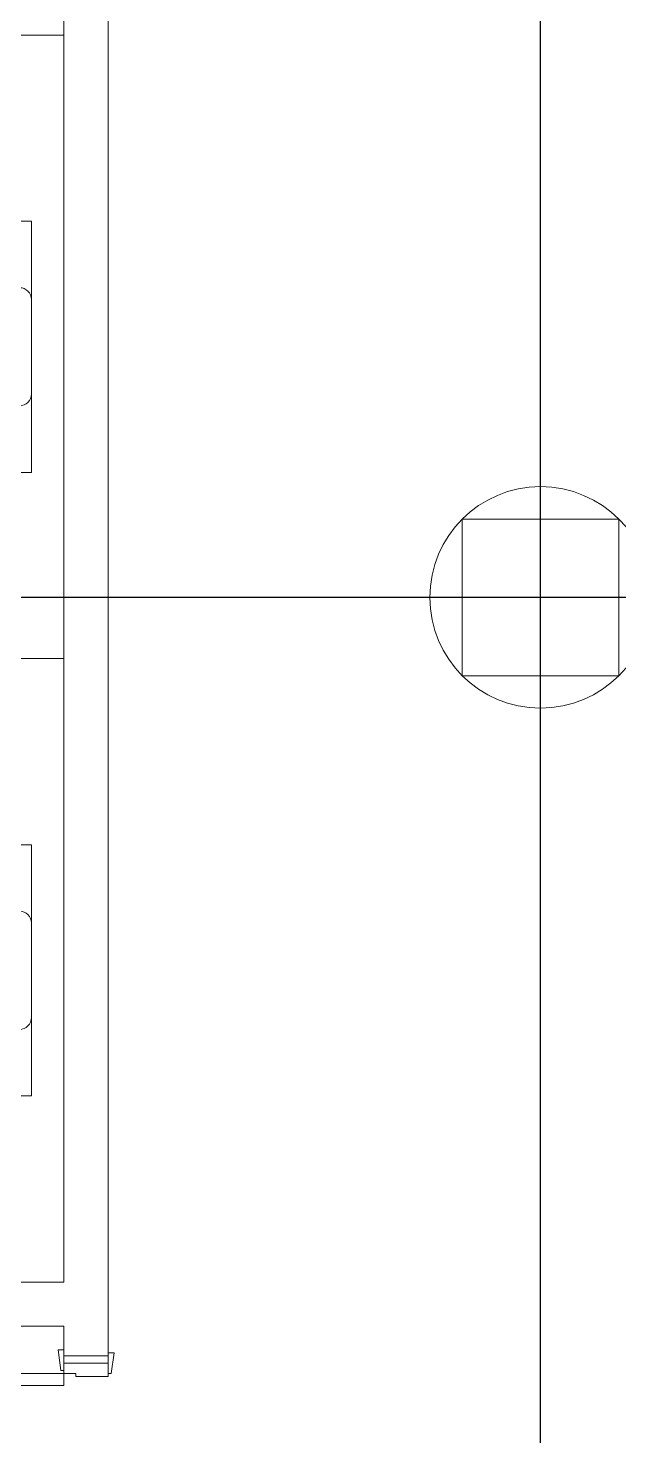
# Model space of a CAD drawing. Header units: metres. Extents: x -18745 to 220762, y -1579758 to -1356048.
# Drawn here: x 106079 to 108078, y -1465275 to -1460511 of the extents above; entities that cross this region are included whole.
import ezdxf

# ---------------------------------------------------------------- set-up
doc = ezdxf.new("R2010")
doc.units = ezdxf.units.M
doc.layers.get('0').update_dxf_attribs({"lineweight": 0})
doc.layers.add('A-100 - Copy$0$axes', color=8, linetype='Continuous')
for name, color, linetype, lineweight in [('A-100 - Copy$0$Medical Equipment and Furniture', 8, 'Continuous', 0), ('A-100 - Copy$0$Medical Equipment and Furniture1', 8, 'Continuous', 5), ('A-100 - Copy$0$Structure', 8, 'Continuous', 9), ('A-100 - Copy$0$Walls', 8, 'Continuous', 0), ('A-100 - Copy$0$Wooden Joinery', 8, 'Continuous', 0)]:
    doc.layers.add(name, color=color, linetype=linetype, lineweight=lineweight)

# ---------------------------------------------------------------- blocks, each defined once
blk = doc.blocks.new('*X134')
for p, q in [((5, 3), (5, 3)), ((5, 3), (5, 3)), ((5, 3), (5, 3)), ((5, 3), (5, 3)), ((5, 3), (5, 3)), ((5, 3), (5, 3)), ((5, 3), (5, 3)), ((5, 3), (5, 3)), ((5, 3), (5, 3)), ((5, 3), (5, 3)), ((5, 3), (5, 3)), ((5, 3), (5, 3)), ((5, 3), (5, 3)), ((5, 3), (5, 3)), ((5, 3), (5, 3)), ((5, 3), (5, 3)), ((5, 3), (5, 3)), ((5, 3), (5, 3)), ((5, 3), (5, 3)), ((5, 3), (5, 3)), ((5, 3), (5, 3)), ((5, 3), (5, 3)), ((5, 3), (5, 3)), ((5, 3), (5, 3)), ((5, 3), (5, 3)), ((5, 3), (5, 3)), ((5, 3), (5, 3)), ((5, 3), (5, 3)), ((5, 3), (5, 3)), ((5, 3), (5, 3)), ((5, 3), (5, 3)), ((5, 3), (5, 3)), ((5, 3), (5, 3)), ((5, 3), (5, 3)), ((5, 3), (5, 3)), ((5, 3), (5, 3)), ((5, 3), (5, 3)), ((5, 3), (5, 3)), ((5, 3), (5, 3)), ((5, 3), (5, 3)), ((5, 3), (5, 3)), ((5, 3), (5, 3)), ((5, 3), (5, 3)), ((5, 3), (5, 3)), ((5, 3), (5, 3)), ((5, 3), (5, 3)), ((5, 3), (5, 3)), ((5, 3), (5, 3)), ((5, 3), (5, 3)), ((5, 3), (5, 3)), ((5, 3), (5, 3)), ((5, 3), (5, 3)), ((5, 3), (5, 3)), ((5, 3), (5, 3)), ((5, 3), (5, 3)), ((5, 3), (5, 3)), ((5, 3), (5, 3)), ((5, 3), (5, 3)), ((5, 3), (5, 3)), ((5, 3), (5, 3)), ((5, 3), (5, 3)), ((5, 3), (5, 3)), ((5, 3), (5, 3)), ((5, 3), (5, 3)), ((5, 3), (5, 3)), ((5, 3), (5, 3)), ((6, 3), (5, 3)), ((5, 3), (5, 3)), ((6, 3), (5, 3)), ((5, 3), (5, 3)), ((6, 3), (5, 3)), ((5, 3), (5, 3)), ((6, 3), (5, 3)), ((5, 3), (5, 3)), ((5, 3), (5, 3)), ((5, 3), (5, 3)), ((5, 3), (5, 3)), ((5, 3), (5, 3)), ((5, 3), (5, 3)), ((5, 3), (5, 3)), ((5, 3), (5, 3)), ((5, 3), (5, 3)), ((5, 3), (5, 3)), ((5, 3), (5, 3)), ((5, 3), (5, 3)), ((5, 3), (5, 3)), ((5, 3), (5, 3)), ((5, 3), (5, 3)), ((5, 3), (5, 3)), ((5, 3), (5, 3)), ((5, 3), (5, 3)), ((5, 3), (5, 3)), ((5, 3), (5, 3)), ((5, 3), (5, 3)), ((5, 3), (5, 3)), ((5, 3), (5, 3)), ((6, 3), (6, 3)), ((6, 3), (6, 3)), ((6, 3), (6, 3)), ((6, 3), (6, 3)), ((6, 3), (6, 3)), ((6, 3), (6, 3)), ((6, 3), (6, 3)), ((6, 3), (6, 3)), ((6, 3), (6, 3)), ((6, 3), (6, 3)), ((6, 3), (6, 3)), ((6, 3), (6, 3)), ((6, 3), (6, 3)), ((6, 3), (6, 3)), ((6, 3), (6, 3)), ((6, 3), (6, 3)), ((6, 3), (6, 3)), ((6, 3), (6, 3)), ((6, 3), (6, 3)), ((6, 3), (6, 3)), ((6, 3), (6, 3)), ((6, 3), (6, 3)), ((6, 3), (6, 3)), ((6, 3), (6, 3)), ((6, 3), (6, 3)), ((6, 3), (6, 3)), ((6, 3), (6, 3)), ((6, 3), (6, 3)), ((6, 3), (6, 3)), ((6, 3), (6, 3)), ((6, 3), (6, 3)), ((6, 3), (6, 3)), ((6, 3), (6, 3)), ((6, 3), (6, 3)), ((6, 3), (6, 3)), ((6, 3), (6, 3)), ((6, 3), (6, 3)), ((6, 3), (6, 3)), ((6, 3), (6, 3)), ((6, 3), (6, 3)), ((6, 3), (6, 3)), ((6, 3), (6, 3)), ((6, 3), (6, 3)), ((6, 3), (6, 3)), ((6, 3), (6, 3)), ((6, 3), (6, 3)), ((6, 3), (6, 3)), ((6, 3), (6, 3)), ((6, 3), (6, 3)), ((6, 3), (6, 3)), ((6, 3), (6, 3)), ((6, 3), (6, 3)), ((6, 3), (6, 3)), ((6, 3), (6, 3)), ((6, 3), (6, 3)), ((6, 3), (6, 3)), ((6, 3), (6, 3)), ((6, 3), (6, 3)), ((6, 3), (6, 3)), ((6, 3), (6, 3)), ((6, 3), (6, 3)), ((6, 3), (6, 3)), ((6, 3), (6, 3)), ((6, 3), (6, 3)), ((6, 3), (6, 3)), ((6, 3), (6, 3)), ((6, 3), (6, 3)), ((6, 3), (6, 3)), ((6, 3), (6, 3)), ((6, 3), (6, 3)), ((6, 3), (6, 3)), ((6, 3), (6, 3)), ((6, 3), (6, 3)), ((6, 3), (6, 3)), ((6, 3), (6, 3)), ((6, 3), (6, 3)), ((6, 3), (6, 3)), ((6, 3), (6, 3)), ((6, 3), (6, 3)), ((6, 3), (6, 3)), ((6, 3), (6, 3)), ((6, 3), (6, 3)), ((6, 3), (6, 3)), ((6, 3), (6, 3)), ((6, 3), (6, 3)), ((6, 3), (6, 3)), ((6, 3), (6, 3)), ((6, 3), (6, 3)), ((6, 3), (6, 3)), ((6, 3), (6, 3)), ((6, 3), (6, 3)), ((6, 3), (6, 3)), ((6, 3), (6, 3)), ((6, 3), (6, 3)), ((6, 3), (6, 3)), ((6, 3), (6, 3)), ((6, 3), (6, 3)), ((6, 3), (6, 3)), ((6, 3), (6, 3)), ((6, 3), (6, 3)), ((6, 3), (6, 3)), ((6, 3), (6, 3)), ((6, 3), (6, 3)), ((6, 3), (6, 3)), ((6, 3), (6, 3)), ((6, 3), (6, 3)), ((6, 3), (6, 3)), ((6, 3), (6, 3)), ((6, 3), (6, 3)), ((6, 3), (6, 3)), ((6, 3), (6, 3)), ((6, 3), (6, 3)), ((6, 3), (6, 3)), ((6, 3), (6, 3)), ((6, 3), (6, 3)), ((6, 3), (6, 3)), ((6, 3), (6, 3)), ((6, 3), (6, 3)), ((6, 3), (6, 3)), ((6, 3), (6, 3)), ((6, 3), (6, 3)), ((6, 3), (6, 3)), ((6, 3), (6, 3)), ((6, 3), (6, 3)), ((6, 3), (6, 3)), ((6, 3), (6, 3)), ((6, 3), (6, 3)), ((6, 3), (6, 3)), ((6, 3), (6, 3)), ((6, 3), (6, 3)), ((6, 3), (6, 3)), ((6, 3), (6, 3)), ((6, 3), (6, 3)), ((6, 3), (6, 3)), ((6, 3), (6, 3)), ((6, 3), (6, 3)), ((6, 3), (6, 3)), ((6, 3), (6, 3)), ((6, 3), (6, 3)), ((6, 3), (6, 3)), ((6, 3), (6, 3)), ((6, 3), (6, 3)), ((6, 3), (6, 3)), ((6, 3), (6, 3)), ((6, 3), (6, 3)), ((6, 3), (6, 3)), ((6, 3), (6, 3)), ((6, 3), (6, 3)), ((6, 3), (6, 3)), ((6, 3), (6, 3)), ((6, 3), (6, 3)), ((6, 3), (6, 3)), ((6, 3), (6, 3)), ((6, 3), (6, 3)), ((6, 3), (6, 3)), ((6, 3), (6, 3)), ((6, 3), (6, 3)), ((6, 3), (6, 3)), ((6, 3), (6, 3)), ((6, 3), (6, 3)), ((6, 3), (6, 3)), ((6, 3), (6, 3)), ((6, 3), (6, 3)), ((6, 3), (6, 3)), ((6, 3), (6, 3)), ((6, 3), (6, 3)), ((6, 3), (6, 3)), ((6, 3), (6, 3)), ((6, 3), (6, 3)), ((6, 3), (6, 3)), ((6, 3), (6, 3)), ((6, 3), (6, 3)), ((6, 3), (6, 3)), ((6, 3), (6, 3)), ((6, 3), (6, 3)), ((6, 3), (6, 3)), ((6, 3), (6, 3)), ((6, 3), (6, 3)), ((6, 3), (6, 3)), ((6, 3), (6, 3)), ((6, 3), (6, 3)), ((6, 3), (6, 3)), ((6, 3), (6, 3)), ((6, 3), (6, 3)), ((6, 3), (6, 3)), ((6, 3), (6, 3)), ((6, 3), (6, 3)), ((6, 3), (6, 3)), ((6, 3), (6, 3)), ((6, 3), (6, 3)), ((6, 3), (6, 3)), ((6, 3), (6, 3)), ((6, 3), (6, 3)), ((6, 3), (6, 3)), ((6, 3), (6, 3)), ((6, 3), (6, 3)), ((6, 3), (6, 3)), ((6, 3), (6, 3)), ((6, 3), (6, 3)), ((6, 3), (6, 3)), ((6, 3), (6, 3)), ((6, 3), (6, 3)), ((6, 3), (6, 3)), ((6, 3), (6, 3)), ((6, 3), (5, 3)), ((6, 3), (5, 3)), ((6, 3), (5, 3)), ((6, 3), (5, 3)), ((6, 3), (5, 3)), ((6, 3), (6, 3)), ((6, 3), (6, 3)), ((6, 3), (6, 3)), ((6, 3), (6, 3)), ((6, 3), (6, 3)), ((6, 3), (6, 3)), ((6, 3), (6, 3)), ((6, 3), (6, 3)), ((6, 3), (6, 3)), ((6, 3), (6, 3)), ((6, 3), (6, 3)), ((6, 3), (6, 3)), ((6, 3), (6, 3)), ((6, 3), (6, 3)), ((6, 3), (6, 3)), ((6, 3), (6, 3)), ((6, 3), (6, 3)), ((6, 3), (6, 3)), ((6, 3), (6, 3)), ((6, 3), (6, 3)), ((6, 3), (6, 3)), ((6, 3), (6, 3)), ((6, 3), (6, 3)), ((6, 3), (6, 3)), ((6, 3), (6, 3)), ((6, 3), (6, 3)), ((6, 3), (6, 3)), ((6, 3), (6, 3)), ((6, 3), (6, 3)), ((6, 3), (6, 3)), ((6, 3), (6, 3)), ((6, 3), (6, 3)), ((6, 3), (6, 3)), ((6, 3), (6, 3)), ((6, 3), (6, 3)), ((6, 3), (6, 3)), ((6, 3), (6, 3)), ((6, 3), (6, 3)), ((6, 3), (6, 3)), ((6, 3), (6, 3)), ((6, 3), (6, 3)), ((6, 3), (6, 3)), ((6, 3), (6, 3)), ((6, 3), (6, 3)), ((6, 3), (6, 3)), ((6, 3), (6, 3)), ((6, 3), (6, 3)), ((6, 3), (6, 3)), ((6, 3), (6, 3)), ((6, 3), (6, 3)), ((6, 3), (6, 3)), ((6, 3), (6, 3)), ((6, 3), (6, 3)), ((6, 3), (6, 3)), ((6, 3), (6, 3)), ((6, 3), (6, 3)), ((6, 3), (6, 3)), ((6, 3), (6, 3)), ((6, 3), (6, 3)), ((6, 3), (6, 3)), ((6, 3), (6, 3)), ((6, 3), (6, 3)), ((6, 3), (6, 3)), ((6, 3), (6, 3)), ((6, 3), (6, 3)), ((6, 3), (6, 3)), ((6, 3), (6, 3)), ((6, 3), (6, 3)), ((6, 3), (6, 3)), ((6, 3), (6, 3)), ((6, 3), (6, 3)), ((6, 3), (6, 3)), ((6, 3), (6, 3)), ((6, 3), (6, 3)), ((6, 3), (6, 3)), ((6, 3), (6, 3)), ((6, 3), (6, 3)), ((6, 3), (6, 3)), ((6, 3), (6, 3)), ((6, 3), (6, 3)), ((6, 3), (6, 3)), ((6, 3), (6, 3)), ((6, 3), (6, 3)), ((6, 3), (6, 3)), ((6, 3), (6, 3)), ((6, 3), (6, 3)), ((6, 3), (6, 3)), ((6, 3), (6, 3)), ((6, 3), (6, 3)), ((6, 3), (6, 3)), ((6, 3), (6, 3)), ((6, 3), (6, 3)), ((6, 3), (6, 3)), ((6, 3), (6, 3)), ((6, 3), (6, 3)), ((6, 3), (6, 3)), ((6, 3), (6, 3)), ((6, 3), (6, 3)), ((6, 3), (6, 3)), ((6, 3), (6, 3)), ((6, 3), (6, 3)), ((6, 3), (6, 3)), ((6, 3), (6, 3)), ((6, 3), (6, 3)), ((6, 3), (6, 3)), ((6, 3), (6, 3)), ((6, 3), (6, 3)), ((6, 3), (6, 3)), ((6, 3), (6, 3)), ((6, 3), (6, 3)), ((6, 3), (6, 3)), ((6, 3), (6, 3)), ((6, 3), (6, 3)), ((6, 3), (6, 3)), ((6, 3), (6, 3)), ((6, 3), (6, 3)), ((6, 3), (6, 3)), ((6, 3), (6, 3)), ((6, 3), (6, 3)), ((6, 3), (6, 3)), ((6, 3), (6, 3)), ((6, 3), (6, 3)), ((6, 3), (6, 3)), ((6, 3), (6, 3)), ((6, 3), (6, 3)), ((6, 3), (6, 3)), ((6, 3), (6, 3)), ((6, 3), (6, 3)), ((6, 3), (6, 3)), ((6, 3), (6, 3)), ((6, 3), (6, 3)), ((6, 3), (6, 3)), ((6, 3), (6, 3)), ((6, 3), (6, 3)), ((6, 3), (6, 3)), ((6, 3), (6, 3)), ((6, 3), (6, 3)), ((6, 3), (6, 3)), ((6, 3), (6, 3)), ((6, 3), (6, 3)), ((6, 3), (6, 3)), ((6, 3), (6, 3)), ((6, 3), (6, 3)), ((6, 3), (6, 3)), ((6, 3), (6, 3)), ((6, 3), (6, 3)), ((6, 3), (6, 3)), ((6, 3), (6, 3)), ((6, 3), (6, 3)), ((6, 3), (6, 3)), ((6, 3), (6, 3)), ((6, 3), (6, 3)), ((6, 3), (6, 3)), ((6, 3), (6, 3)), ((6, 3), (6, 3)), ((6, 3), (6, 3)), ((6, 3), (6, 3)), ((6, 3), (6, 3)), ((6, 3), (6, 3)), ((6, 3), (6, 3)), ((6, 3), (6, 3)), ((6, 3), (6, 3)), ((6, 3), (6, 3)), ((6, 3), (6, 3)), ((6, 3), (6, 3)), ((6, 3), (6, 3)), ((6, 3), (6, 3)), ((6, 3), (6, 3)), ((6, 3), (6, 3)), ((6, 3), (6, 3)), ((6, 3), (6, 3)), ((6, 3), (6, 3)), ((6, 3), (6, 3)), ((6, 3), (6, 3)), ((6, 3), (6, 3)), ((6, 3), (6, 3)), ((6, 3), (6, 3)), ((6, 3), (6, 3)), ((6, 3), (6, 3)), ((6, 3), (6, 3)), ((6, 3), (6, 3)), ((6, 3), (6, 3)), ((6, 3), (6, 3)), ((6, 3), (6, 3)), ((6, 3), (6, 3)), ((6, 3), (6, 3)), ((6, 3), (6, 3)), ((6, 3), (6, 3)), ((6, 3), (6, 3)), ((6, 3), (6, 3)), ((6, 3), (6, 3)), ((6, 3), (6, 3)), ((6, 3), (6, 3)), ((6, 3), (6, 3)), ((6, 3), (6, 3)), ((6, 3), (6, 3)), ((6, 3), (6, 3)), ((6, 3), (6, 3)), ((6, 3), (6, 3)), ((6, 3), (6, 3)), ((6, 3), (6, 3)), ((6, 3), (6, 3)), ((6, 3), (6, 3)), ((6, 3), (6, 3)), ((6, 3), (6, 3)), ((6, 3), (6, 3)), ((6, 3), (6, 3)), ((6, 3), (6, 3)), ((6, 3), (6, 3)), ((6, 3), (6, 3)), ((6, 3), (6, 3)), ((6, 3), (6, 3)), ((6, 3), (6, 3)), ((6, 3), (6, 3)), ((6, 3), (6, 3)), ((6, 3), (6, 3)), ((6, 3), (6, 3)), ((6, 3), (6, 3)), ((6, 3), (6, 3)), ((6, 3), (6, 3)), ((6, 3), (6, 3)), ((6, 3), (6, 3)), ((6, 3), (6, 3)), ((6, 3), (6, 3)), ((6, 3), (6, 3)), ((6, 3), (6, 3)), ((6, 3), (6, 3)), ((6, 3), (6, 3)), ((6, 3), (6, 3)), ((6, 3), (6, 3)), ((6, 3), (6, 3)), ((6, 3), (6, 3)), ((6, 3), (6, 3)), ((6, 3), (6, 3)), ((6, 3), (6, 3)), ((6, 3), (6, 3)), ((6, 3), (6, 3)), ((6, 3), (6, 3)), ((6, 3), (6, 3)), ((6, 3), (6, 3)), ((6, 3), (6, 3)), ((6, 3), (6, 3)), ((6, 3), (6, 3)), ((6, 3), (6, 3)), ((6, 3), (6, 3)), ((6, 3), (6, 3)), ((6, 3), (6, 3)), ((6, 3), (6, 3)), ((6, 3), (6, 3)), ((6, 3), (6, 3)), ((6, 3), (6, 3)), ((6, 3), (6, 3)), ((6, 3), (6, 3)), ((6, 3), (6, 3)), ((6, 3), (6, 3)), ((6, 3), (6, 3)), ((6, 3), (6, 3)), ((6, 3), (6, 3)), ((6, 3), (6, 3)), ((6, 3), (6, 3)), ((6, 3), (6, 3)), ((6, 3), (6, 3)), ((6, 3), (6, 3)), ((6, 3), (6, 3)), ((6, 3), (6, 3)), ((6, 3), (6, 3)), ((6, 3), (6, 3)), ((6, 3), (6, 3)), ((6, 3), (6, 3)), ((6, 3), (6, 3)), ((6, 3), (6, 3)), ((6, 3), (6, 3)), ((6, 3), (6, 3)), ((6, 3), (6, 3)), ((6, 3), (6, 3)), ((6, 3), (6, 3)), ((6, 3), (6, 3)), ((6, 3), (6, 3)), ((6, 3), (6, 3)), ((6, 3), (6, 3)), ((6, 3), (6, 3)), ((6, 3), (6, 3)), ((6, 3), (6, 3)), ((6, 3), (6, 3)), ((6, 3), (6, 3)), ((6, 3), (6, 3)), ((6, 3), (6, 3)), ((6, 3), (6, 3)), ((6, 3), (6, 3)), ((6, 3), (6, 3)), ((6, 3), (6, 3)), ((6, 3), (6, 3)), ((6, 3), (6, 3)), ((6, 3), (6, 3)), ((6, 3), (6, 3)), ((6, 3), (6, 3)), ((6, 3), (6, 3)), ((6, 3), (6, 3)), ((6, 3), (6, 3)), ((6, 3), (6, 3)), ((6, 3), (6, 3)), ((6, 3), (6, 3)), ((6, 3), (6, 3)), ((6, 3), (6, 3)), ((6, 3), (6, 3)), ((6, 3), (6, 3)), ((6, 3), (6, 3)), ((6, 3), (6, 3)), ((6, 3), (6, 3)), ((6, 3), (6, 3)), ((6, 3), (6, 3)), ((6, 3), (6, 3)), ((6, 3), (6, 3)), ((6, 3), (6, 3)), ((6, 3), (6, 3)), ((6, 3), (6, 3)), ((6, 3), (6, 3))]:
    blk.add_line(p, q)
blk = doc.blocks.new('*X135')
for p, q in [((13, 1), (13, 1)), ((13, 1), (13, 1)), ((13, 1), (13, 1)), ((13, 1), (13, 1)), ((13, 1), (13, 1)), ((13, 1), (13, 1)), ((13, 1), (13, 1)), ((13, 1), (13, 1)), ((13, 1), (13, 1)), ((13, 1), (13, 1)), ((13, 1), (13, 1)), ((13, 1), (13, 1)), ((13, 1), (13, 1)), ((13, 1), (13, 1)), ((13, 1), (13, 1)), ((13, 1), (14, 1)), ((13, 1), (14, 1)), ((13, 1), (14, 1)), ((13, 1), (13, 1)), ((13, 1), (13, 1)), ((13, 1), (13, 1)), ((13, 1), (13, 1)), ((13, 1), (13, 1)), ((13, 1), (13, 1)), ((13, 1), (13, 1)), ((13, 1), (13, 1)), ((13, 1), (13, 1)), ((13, 1), (13, 1)), ((13, 1), (13, 1)), ((13, 1), (13, 1)), ((13, 1), (13, 1)), ((13, 1), (13, 1)), ((13, 1), (13, 1)), ((13, 1), (13, 1)), ((13, 1), (13, 1)), ((13, 1), (13, 1)), ((13, 1), (13, 1)), ((13, 1), (13, 1)), ((13, 1), (13, 1)), ((13, 1), (13, 1)), ((13, 1), (13, 1)), ((13, 1), (13, 1)), ((13, 1), (13, 1)), ((13, 1), (13, 1)), ((13, 1), (13, 1)), ((13, 1), (13, 1)), ((13, 1), (13, 1)), ((13, 1), (13, 1)), ((13, 1), (13, 1)), ((13, 1), (13, 1)), ((13, 1), (13, 1)), ((13, 1), (13, 1)), ((13, 1), (13, 1)), ((13, 1), (13, 1)), ((13, 1), (13, 1)), ((13, 1), (13, 1)), ((13, 1), (13, 1)), ((13, 1), (13, 1)), ((13, 1), (13, 1)), ((13, 1), (13, 1)), ((13, 1), (13, 1)), ((13, 1), (13, 1)), ((13, 1), (13, 1)), ((13, 1), (13, 1)), ((13, 1), (13, 1)), ((13, 1), (13, 1)), ((13, 1), (13, 1)), ((13, 1), (13, 1)), ((13, 1), (13, 1)), ((13, 1), (13, 1)), ((13, 1), (13, 1)), ((13, 1), (13, 1)), ((13, 1), (13, 1)), ((13, 1), (13, 1)), ((13, 1), (13, 1)), ((13, 1), (13, 1)), ((13, 1), (13, 1)), ((13, 1), (13, 1)), ((13, 1), (13, 1)), ((13, 1), (13, 1)), ((13, 1), (13, 1)), ((13, 1), (13, 1)), ((13, 1), (13, 1)), ((13, 1), (13, 1)), ((13, 1), (13, 1)), ((13, 1), (13, 1)), ((13, 1), (13, 1)), ((13, 1), (13, 1)), ((13, 1), (13, 1)), ((13, 1), (13, 1)), ((13, 1), (13, 1)), ((13, 1), (13, 1)), ((13, 1), (13, 1)), ((13, 1), (13, 1)), ((13, 1), (13, 1)), ((13, 1), (13, 1)), ((13, 1), (13, 1)), ((13, 1), (13, 1)), ((13, 1), (13, 1)), ((13, 1), (13, 1)), ((13, 1), (13, 1)), ((13, 1), (13, 1)), ((13, 1), (13, 1)), ((13, 1), (13, 1)), ((13, 1), (13, 1)), ((13, 1), (13, 1)), ((13, 1), (13, 1)), ((13, 1), (13, 1)), ((13, 1), (13, 1)), ((13, 1), (13, 1)), ((13, 1), (13, 1)), ((13, 1), (13, 1)), ((13, 1), (13, 1)), ((13, 1), (13, 1)), ((13, 1), (13, 1)), ((13, 1), (13, 1)), ((13, 1), (13, 1)), ((13, 1), (13, 1)), ((13, 1), (13, 1)), ((13, 1), (13, 1)), ((13, 1), (13, 1)), ((13, 1), (13, 1)), ((13, 1), (13, 1)), ((13, 1), (14, 1)), ((13, 0), (13, 0)), ((13, 0), (13, 0)), ((13, 0), (13, 0)), ((13, 0), (13, 0)), ((13, 0), (13, 0)), ((13, 0), (13, 0)), ((13, 0), (13, 0)), ((13, 0), (13, 0)), ((13, 0), (13, 0)), ((13, 0), (13, 0)), ((13, 0), (13, 0)), ((13, 0), (13, 0)), ((13, 0), (13, 0)), ((13, 0), (13, 0)), ((13, 0), (13, 0)), ((13, 0), (13, 0)), ((13, 0), (13, 0)), ((13, 0), (13, 0)), ((13, 0), (13, 0)), ((13, 0), (13, 0)), ((13, 0), (13, 0)), ((13, 0), (13, 0)), ((13, 0), (13, 0)), ((13, 0), (13, 0)), ((13, 0), (13, 0)), ((13, 0), (13, 0)), ((13, 0), (13, 0)), ((13, 0), (13, 0)), ((13, 0), (13, 0)), ((13, 0), (13, 0)), ((13, 0), (13, 0)), ((13, 0), (13, 0)), ((13, 0), (13, 0)), ((13, 0), (13, 0)), ((13, 0), (13, 0)), ((13, 0), (13, 0)), ((13, 0), (13, 0)), ((13, 0), (13, 0)), ((13, 0), (13, 0)), ((13, 0), (13, 0)), ((13, 0), (13, 0)), ((13, 0), (13, 0)), ((13, 0), (13, 0)), ((13, 0), (13, 0)), ((13, 0), (13, 0)), ((13, 0), (13, 0)), ((13, 0), (13, 0)), ((13, 0), (13, 0)), ((13, 0), (14, 0)), ((13, 0), (14, 0)), ((13, 0), (13, 0)), ((13, 0), (14, 0)), ((14, 1), (14, 1)), ((14, 1), (14, 1)), ((14, 1), (14, 1)), ((14, 1), (14, 1)), ((14, 1), (14, 1)), ((14, 1), (14, 1)), ((14, 1), (14, 1)), ((14, 1), (14, 1)), ((14, 1), (14, 1)), ((14, 1), (14, 1)), ((14, 1), (14, 1)), ((14, 1), (14, 1)), ((14, 1), (14, 1)), ((14, 1), (14, 1)), ((14, 1), (14, 1)), ((14, 1), (14, 1)), ((14, 1), (14, 1)), ((14, 1), (14, 1)), ((14, 1), (14, 1)), ((14, 1), (14, 1)), ((14, 1), (14, 1)), ((14, 1), (14, 1)), ((14, 1), (14, 1)), ((14, 1), (14, 1)), ((14, 1), (14, 1)), ((14, 1), (14, 1)), ((14, 1), (14, 1)), ((14, 1), (14, 1)), ((14, 1), (14, 1)), ((14, 1), (14, 1)), ((14, 1), (14, 1)), ((14, 1), (14, 1)), ((14, 1), (14, 1)), ((14, 1), (14, 1)), ((14, 1), (14, 1)), ((14, 1), (14, 1)), ((14, 1), (14, 1)), ((14, 1), (14, 1)), ((14, 1), (14, 1)), ((14, 1), (14, 1)), ((14, 1), (14, 1)), ((14, 1), (14, 1)), ((14, 1), (14, 1)), ((14, 1), (14, 1)), ((14, 1), (14, 1)), ((14, 1), (14, 1)), ((14, 1), (14, 1)), ((14, 1), (14, 1)), ((14, 1), (14, 1)), ((14, 1), (14, 1)), ((14, 1), (14, 1)), ((14, 1), (14, 1)), ((14, 1), (14, 1)), ((14, 1), (14, 1)), ((14, 1), (14, 1)), ((14, 1), (14, 1)), ((14, 1), (14, 1)), ((14, 1), (14, 1)), ((14, 1), (14, 1)), ((14, 1), (14, 1)), ((14, 1), (14, 1)), ((14, 1), (14, 1)), ((14, 1), (14, 1)), ((14, 1), (14, 1)), ((14, 1), (14, 1)), ((14, 1), (14, 1)), ((14, 1), (14, 1)), ((14, 1), (14, 1)), ((14, 1), (14, 1)), ((14, 1), (14, 1)), ((14, 1), (14, 1)), ((14, 1), (14, 1)), ((14, 1), (14, 1)), ((14, 1), (14, 1)), ((14, 1), (14, 1)), ((14, 1), (14, 1)), ((14, 1), (14, 1)), ((14, 1), (14, 1)), ((14, 1), (14, 1)), ((14, 1), (14, 1)), ((14, 1), (14, 1)), ((14, 1), (14, 1)), ((14, 1), (14, 1)), ((14, 1), (14, 1)), ((14, 1), (14, 1)), ((14, 1), (14, 1)), ((14, 1), (14, 1)), ((14, 1), (14, 1)), ((14, 1), (14, 1)), ((14, 1), (14, 1)), ((14, 1), (14, 1)), ((14, 1), (14, 1)), ((14, 1), (14, 1)), ((14, 1), (14, 1)), ((14, 0), (14, 0)), ((14, 0), (14, 0)), ((14, 0), (14, 0)), ((14, 0), (14, 0)), ((14, 0), (14, 0)), ((14, 0), (14, 0)), ((14, 0), (14, 0)), ((14, 0), (14, 0)), ((14, 0), (14, 0)), ((14, 0), (14, 0)), ((14, 0), (14, 0)), ((14, 0), (14, 0)), ((14, 0), (14, 0)), ((14, 0), (14, 0)), ((14, 0), (14, 0)), ((14, 0), (14, 0)), ((14, 0), (14, 0)), ((14, 0), (14, 0)), ((14, 0), (14, 0)), ((14, 0), (14, 0)), ((14, 0), (14, 0)), ((14, 0), (14, 0)), ((14, 0), (14, 0)), ((14, 0), (14, 0)), ((14, 0), (14, 0)), ((14, 0), (14, 0)), ((14, 0), (14, 0)), ((14, 0), (14, 0)), ((14, 0), (14, 0)), ((14, 0), (14, 0)), ((14, 0), (14, 0)), ((14, 0), (14, 0)), ((14, 0), (14, 0)), ((14, 0), (14, 0)), ((14, 0), (14, 0)), ((14, 0), (14, 0)), ((14, 0), (14, 0)), ((14, 0), (14, 0)), ((14, 0), (14, 0)), ((14, 0), (14, 0)), ((14, 0), (14, 0)), ((14, 0), (14, 0)), ((14, 0), (14, 0)), ((14, 0), (14, 0)), ((14, 0), (14, 0)), ((14, 0), (14, 0)), ((14, 0), (14, 0)), ((14, 0), (14, 0)), ((13, 0), (13, 0)), ((13, 0), (14, 0)), ((13, 0), (13, 0)), ((13, 0), (14, 0)), ((13, 0), (13, 0)), ((13, 0), (14, 0)), ((13, 0), (13, 0)), ((13, 0), (13, 0)), ((13, 0), (13, 0)), ((13, 0), (13, 0)), ((13, 0), (14, 0)), ((13, 0), (13, 0)), ((13, 0), (14, 0)), ((13, 0), (13, 0)), ((13, 0), (14, 0)), ((13, 0), (13, 0)), ((13, 0), (14, 0)), ((13, 0), (13, 0)), ((13, 0), (14, 0)), ((13, 0), (13, 0)), ((13, 0), (14, 0)), ((13, 0), (13, 0)), ((13, 0), (14, 0)), ((13, 0), (13, 0)), ((13, 0), (13, 0)), ((13, 0), (13, 0)), ((13, 0), (14, 0)), ((13, 0), (13, 0)), ((13, 0), (14, 0)), ((13, 0), (13, 0)), ((13, 0), (14, 0)), ((13, 0), (13, 0)), ((13, 0), (14, 0)), ((13, 0), (13, 0)), ((13, 0), (13, 0)), ((13, 0), (13, 0)), ((13, 0), (13, 0)), ((13, 0), (13, 0)), ((13, 0), (13, 0)), ((13, 0), (13, 0)), ((13, 0), (13, 0)), ((13, 0), (13, 0)), ((13, 0), (13, 0)), ((13, 0), (13, 0)), ((13, 0), (13, 0)), ((13, 0), (13, 0)), ((13, 0), (13, 0)), ((13, 0), (13, 0)), ((13, 0), (13, 0)), ((13, 0), (13, 0)), ((13, 0), (13, 0)), ((13, 0), (13, 0)), ((13, 0), (13, 0)), ((13, 0), (13, 0)), ((13, 0), (13, 0)), ((13, 0), (13, 0)), ((13, 0), (13, 0)), ((13, 0), (13, 0)), ((13, 0), (13, 0)), ((13, 0), (13, 0)), ((13, 0), (13, 0)), ((13, 0), (13, 0)), ((13, 0), (13, 0)), ((13, 0), (13, 0)), ((13, -1), (13, -1)), ((13, -1), (13, -1)), ((13, -1), (13, -1)), ((13, -1), (13, -1)), ((13, -1), (13, -1)), ((13, -1), (14, -1)), ((13, -1), (13, -1)), ((14, 0), (14, 0)), ((14, 0), (14, 0)), ((14, 0), (14, 0)), ((14, 0), (14, 0)), ((14, 0), (14, 0)), ((14, 0), (14, 0)), ((14, 0), (14, 0)), ((14, 0), (14, 0)), ((14, 0), (14, 0)), ((14, 0), (14, 0)), ((14, 0), (14, 0)), ((14, 0), (14, 0)), ((14, 0), (14, 0)), ((14, 0), (14, 0)), ((14, 0), (14, 0)), ((13, 0), (14, 0)), ((14, 0), (14, 0)), ((14, 0), (14, 0)), ((14, 0), (14, 0)), ((14, 0), (14, 0)), ((14, 0), (14, 0)), ((14, 0), (14, 0)), ((14, 0), (14, 0)), ((14, 0), (14, 0)), ((14, 0), (14, 0)), ((14, 0), (14, 0)), ((14, 0), (14, 0)), ((14, 0), (14, 0)), ((14, 0), (14, 0)), ((14, 0), (14, 0)), ((14, 0), (14, 0)), ((14, 0), (14, 0)), ((14, 0), (14, 0)), ((14, 0), (14, 0)), ((14, 0), (14, 0)), ((14, 0), (14, 0)), ((14, 0), (14, 0)), ((14, 0), (14, 0)), ((14, 0), (14, 0)), ((14, 0), (14, 0)), ((14, 0), (14, 0)), ((14, 0), (14, 0)), ((14, 0), (14, 0)), ((14, 0), (14, 0)), ((14, 0), (14, 0)), ((14, 0), (14, 0)), ((14, 0), (14, 0)), ((14, 0), (14, 0)), ((14, 0), (14, 0)), ((14, 0), (14, 0)), ((14, -1), (14, -1)), ((14, -1), (14, -1)), ((14, -1), (14, -1)), ((14, -1), (14, -1)), ((14, -1), (14, -1))]:
    blk.add_line(p, q)
blk = doc.blocks.new('A-100 - Copy$0$HF16786E-P')
at = {"layer": 'A-100 - Copy$0$Medical Equipment and Furniture1'}
for p, q in [((0, 0.425), (-2.14, 0.425)), ((0, -0.425), (0, 0.425)), ((-2.14, -0.425), (0, -0.425))]:
    blk.add_line(p, q, dxfattribs=at)
for points in [[(0, 0.425), (0, 0.425), (0, 0.425), (0, 0.425), (0, 0.425), (0, 0.425), (0, 0.425), (0, 0.425), (0, 0.425), (0, 0.425), (0, 0.425), (0, 0.425), (0, 0.425), (0, 0.425), (0, 0.425), (0, 0.425), (0, 0.425), (0, 0.425), (0, 0.425), (0, 0.425), (0, 0.425), (0, 0.425), (0, 0.425), (0, 0.425), (0, 0.425), (0, 0.425), (0, 0.425), (0, 0.425), (0, 0.425), (0, 0.425), (0, 0.425), (0, 0.425), (0, 0.425), (0, 0.425), (0, 0.425), (0, 0.425), (0, 0.425), (0, 0.425), (0, 0.425), (0, 0.425), (0, 0.425), (0, 0.425), (0, 0.425), (0, 0.425), (0, 0.425), (0, 0.425), (0, 0.425), (0, 0.425), (0, 0.425), (0, 0.425), (0, 0.425), (0, 0.425), (0, 0.425), (0, 0.425), (0, 0.425), (0, 0.425), (0, 0.425), (0, 0.425), (0, 0.425), (0, 0.425), (0, 0.425), (0, 0.425), (0, 0.425), (0, 0.425), (0, 0.425), (0, 0.425), (0, 0.425), (0, 0.425), (0, 0.425), (0, 0.425), (0, 0.425), (0, 0.425), (0, 0.425), (0, 0.425), (0, 0.425), (0, 0.425), (0, 0.425), (0, 0.425), (0, 0.425), (0, 0.425), (0, 0.425), (0, 0.425), (0, 0.425), (0, 0.425), (0, 0.425), (0, 0.425), (0, 0.425), (0, 0.425), (0, 0.425), (0, 0.425), (0, 0.425), (0, 0.425), (0, 0.425), (0, 0.425), (0, 0.425), (0, 0.425), (0, 0.425), (0, 0.425), (0, 0.425), (0, 0.425), (0, 0.425), (0, 0.425), (0, 0.425), (0, 0.425), (0, 0.425), (0, 0.425), (0, 0.425), (0, 0.425), (0, 0.425), (0, 0.425), (0, 0.425), (0, 0.425), (0, 0.425), (0, 0.425), (0, 0.425), (0, 0.425), (0, 0.425), (0, 0.425), (0, 0.425), (0, 0.425), (0, 0.425), (0, 0.425), (0, 0.425), (0, 0.425), (0, 0.425), (0, 0.425), (0, 0.425), (0, 0.425), (0, 0.425), (0, 0.425), (0, 0.425), (0, 0.425), (0, 0.425), (0, 0.425), (0, 0.425), (0, 0.425), (0, 0.425), (0, 0.425), (0, 0.425), (0, 0.425), (0, 0.425), (0, 0.425), (0, 0.425), (0, 0.425), (0, 0.425), (0, 0.425), (0, 0.425), (0, 0.425), (0, 0.425), (0, 0.425), (0, 0.425), (0, 0.425), (0, 0.425), (0, 0.425), (0, 0.425), (0, 0.425), (0, 0.425), (0, 0.425), (0, 0.425), (0, 0.425), (0, 0.425), (0, 0.425), (0, 0.425), (0, 0.425), (0, 0.425), (0, 0.425), (0, 0.425), (0, 0.425), (0, 0.425), (0, 0.425), (0, 0.425), (0, 0.425), (0, 0.425), (0, 0.425), (0, 0.425), (0, 0.425), (0, 0.425), (0, 0.425), (0, 0.425), (0, 0.425), (0, 0.425), (0, 0.425), (0, 0.425), (0, 0.425), (0, 0.425), (0, 0.425), (0, 0.425), (0, 0.425), (0, 0.425), (0, 0.425), (0, 0.425), (0, 0.425), (0, 0.425), (0, 0.425), (0, 0.425), (0, 0.425), (0, 0.425), (0, 0.425), (0, 0.425), (0, 0.425), (0, 0.425), (0, 0.425), (0, 0.425), (0, 0.425), (0, 0.425), (0, 0.425), (0, 0.425), (0, 0.425), (0, 0.425), (0, 0.425), (0, 0.425), (0, 0.425), (0, 0.425), (0, 0.425), (0, 0.425), (0, 0.425), (0, 0.425), (0, 0.425), (0, 0.425)], [(0, 0.425), (0, 0.425), (0, 0.425), (0, 0.425), (0, 0.425), (0, 0.425), (0, 0.425), (0, 0.425), (0, 0.425), (0, 0.425), (0, 0.425), (0, 0.425), (0, 0.425), (0, 0.425), (0, 0.425), (0, 0.425), (0, 0.425), (0, 0.425), (0, 0.425), (0, 0.425), (0, 0.425), (0, 0.425), (0, 0.425), (0, 0.425), (0, 0.425), (0, 0.425), (0, 0.425), (0, 0.425), (0, 0.425), (0, 0.425), (0, 0.425), (0, 0.425), (0, 0.425), (0, 0.425), (0, 0.425), (0, 0.425), (0, 0.425), (0, 0.425), (0, 0.425), (0, 0.425), (0, 0.425), (0, 0.425), (0, 0.425), (0, 0.425), (0, 0.425), (0, 0.425), (0, 0.425), (0, 0.425), (0, 0.425), (0, 0.425), (0, 0.425), (0, 0.425), (0, 0.425), (0, 0.425), (0, 0.425), (0, 0.425), (0, 0.425), (0, 0.425), (0, 0.425), (0, 0.425), (0, 0.425), (0, 0.425), (0, 0.425), (0, 0.425), (0, 0.425), (0, 0.425), (0, 0.425), (0, 0.425), (0, 0.425), (0, 0.425), (0, 0.425), (0, 0.425), (0, 0.425), (0, 0.425), (0, 0.425), (0, 0.425), (0, 0.425), (0, 0.425), (0, 0.425), (0, 0.425), (0, 0.425), (0, 0.425), (0, 0.425), (0, 0.425), (0, 0.425), (0, 0.425), (0, 0.425), (0, 0.425), (0, 0.425), (0, 0.425), (0, 0.425), (0, 0.425), (0, 0.425), (0, 0.425), (0, 0.425), (0, 0.425), (0, 0.425), (0, 0.425), (0, 0.425), (0, 0.425), (0, 0.425), (0, 0.425), (0, 0.425), (0, 0.425), (0, 0.425), (0, 0.425), (0, 0.425), (0, 0.425), (0, 0.425), (0, 0.425), (0, 0.425), (0, 0.425), (0, 0.425), (0, 0.425), (0, 0.425), (0, 0.425), (0, 0.425), (0, 0.425), (0, 0.425), (0, 0.425), (0, 0.425), (0, 0.425), (0, 0.425), (0, 0.425), (0, 0.425), (0, 0.425), (0, 0.425), (0, 0.425), (0, 0.425), (0, 0.425), (0, 0.425), (0, 0.425), (0, 0.425), (0, 0.425), (0, 0.425), (0, 0.425), (0, 0.425), (0, 0.425), (0, 0.425), (0, 0.425), (0, 0.425), (0, 0.425), (0, 0.425), (0, 0.425), (0, 0.425), (0, 0.425), (0, 0.425), (0, 0.425), (0, 0.425), (0, 0.425), (0, 0.425), (0, 0.425), (0, 0.425), (0, 0.425), (0, 0.425), (0, 0.425), (0, 0.425), (0, 0.425), (0, 0.425), (0, 0.425), (0, 0.425), (0, 0.425), (0, 0.425), (0, 0.425), (0, 0.425), (0, 0.425), (0, 0.425), (0, 0.425), (0, 0.425), (0, 0.425), (0, 0.425), (0, 0.425), (0, 0.425), (0, 0.425), (0, 0.425), (0, 0.425), (0, 0.425), (0, 0.425), (0, 0.425), (0, 0.425), (0, 0.425), (0, 0.425), (0, 0.425), (0, 0.425), (0, 0.425), (0, 0.425), (0, 0.425), (0, 0.425), (0, 0.425), (0, 0.425), (0, 0.425), (0, 0.425), (0, 0.425), (0, 0.425), (0, 0.425), (0, 0.425), (0, 0.425), (0, 0.425), (0, 0.425), (0, 0.425), (0, 0.425), (0, 0.425), (0, 0.425), (0, 0.425), (0, 0.425), (0, 0.425), (0, 0.425), (0, 0.425), (0, 0.425), (0, 0.425), (0, 0.425), (0, 0.425), (0, 0.425), (0, 0.425)], [(0, 0.425), (0, 0.425), (0, 0.425), (0, 0.425), (0, 0.425), (0, 0.425), (0, 0.425), (0, 0.425), (0, 0.425), (0, 0.425), (0, 0.425), (0, 0.425), (0, 0.425), (0, 0.425), (0, 0.425), (0, 0.425), (0, 0.425), (0, 0.425), (0, 0.425), (0, 0.425), (0, 0.425), (0, 0.425), (0, 0.425), (0, 0.425), (0, 0.425), (0, 0.425), (0, 0.425), (0, 0.425), (0, 0.425), (0, 0.425), (0, 0.425), (0, 0.425), (0, 0.425), (0, 0.425), (0, 0.425), (0, 0.425), (0, 0.425), (0, 0.425), (0, 0.425), (0, 0.425), (0, 0.425), (0, 0.425), (0, 0.425), (0, 0.425), (0, 0.425), (0, 0.425), (0, 0.425), (0, 0.425), (0, 0.425), (0, 0.425), (0, 0.425), (0, 0.425), (0, 0.425), (0, 0.425), (0, 0.425), (0, 0.425), (0, 0.425), (0, 0.425), (0, 0.425), (0, 0.425), (0, 0.425), (0, 0.425), (0, 0.425), (0, 0.425), (0, 0.425), (0, 0.425), (0, 0.425), (0, 0.425), (0, 0.425), (0, 0.425), (0, 0.425), (0, 0.425), (0, 0.425), (0, 0.425), (0, 0.425), (0, 0.425), (0, 0.425), (0, 0.425), (0, 0.425), (0, 0.425), (0, 0.425), (0, 0.425), (0, 0.425), (0, 0.425), (0, 0.425), (0, 0.425), (0, 0.425), (0, 0.425), (0, 0.425), (0, 0.425), (0, 0.425), (0, 0.425), (0, 0.425), (0, 0.425), (0, 0.425), (0, 0.425), (0, 0.425), (0, 0.425), (0, 0.425), (0, 0.425), (0, 0.425), (0, 0.425), (0, 0.425), (0, 0.425), (0, 0.425), (0, 0.425), (0, 0.425), (0, 0.425), (0, 0.425), (0, 0.425), (0, 0.425), (0, 0.425), (0, 0.425), (0, 0.425), (0, 0.425), (0, 0.425), (0, 0.425), (0, 0.425), (0, 0.425), (0, 0.425), (0, 0.425), (0, 0.425), (0, 0.425), (0, 0.425), (0, 0.425), (0, 0.425), (0, 0.425), (0, 0.425), (0, 0.425), (0, 0.425), (0, 0.425), (0, 0.425), (0, 0.425), (0, 0.425), (0, 0.425), (0, 0.425), (0, 0.425), (0, 0.425), (0, 0.425), (0, 0.425), (0, 0.425), (0, 0.425), (0, 0.425), (0, 0.425), (0, 0.425), (0, 0.425), (0, 0.425), (0, 0.425), (0, 0.425), (0, 0.425), (0, 0.425), (0, 0.425), (0, 0.425), (0, 0.425), (0, 0.425), (0, 0.425), (0, 0.425), (0, 0.425), (0, 0.425), (0, 0.425), (0, 0.425), (0, 0.425), (0, 0.425), (0, 0.425), (0, 0.425), (0, 0.425), (0, 0.425), (0, 0.425), (0, 0.425), (0, 0.425), (0, 0.425), (0, 0.425), (0, 0.425), (0, 0.425), (0, 0.425), (0, 0.425), (0, 0.425), (0, 0.425), (0, 0.425), (0, 0.425), (0, 0.425), (0, 0.425), (0, 0.425), (0, 0.425), (0, 0.425), (0, 0.425), (0, 0.425), (0, 0.425), (0, 0.425), (0, 0.425), (0, 0.425), (0, 0.425), (0, 0.425), (0, 0.425), (0, 0.425), (0, 0.425), (0, 0.425), (0, 0.425), (0, 0.425), (0, 0.425), (0, 0.425), (0, 0.425), (0, 0.425), (0, 0.425), (0, 0.425), (0, 0.425), (0, 0.425), (0, 0.425), (0, 0.425), (0, 0.425), (0, 0.425), (0, 0.425), (0, 0.425), (0, 0.425), (0, 0.425), (0, 0.425), (0, 0.425), (0, 0.425), (0, 0.425), (0, 0.425), (0, 0.425), (0, 0.425), (0, 0.425), (0, 0.425), (0, 0.425), (0, 0.425), (0, 0.425), (0, 0.425), (0, 0.425), (0, 0.425), (0, 0.425), (0, 0.425), (0, 0.425), (0, 0.425), (0, 0.425), (0, 0.425), (0, 0.425), (0, 0.425), (0, 0.425), (0, 0.425), (0, 0.425), (0, 0.425), (0, 0.425), (0, 0.425), (0, 0.425), (0, 0.425), (0, 0.425), (0, 0.425), (0, 0.425), (0, 0.425), (0, 0.425), (0, 0.425), (0, 0.425), (0, 0.425), (0, 0.425), (0, 0.425), (0, 0.425), (0, 0.425), (0, 0.425), (0, 0.425), (0, 0.425), (0, 0.425), (0, 0.425), (0, 0.425), (0, 0.425), (0, 0.425), (0, 0.425), (0, 0.425), (0, 0.425), (0, 0.425), (0, 0.425), (0, 0.425), (0, 0.425), (0, 0.425), (0, 0.425), (0, 0.425), (0, 0.425)]]:
    blk.add_lwpolyline(points, close=True, dxfattribs=at)
for points in [[(0, 0.425), (0, 0.425), (0, 0.425), (0, 0.425), (0, 0.425), (0, 0.425), (0, 0.425), (0, 0.425), (0, 0.425), (0, 0.425), (0, 0.425), (0, 0.425), (0, 0.425), (0, 0.425), (0, 0.425)], [(0, 0.425), (0, 0.425), (0, 0.425), (0, 0.425), (0, 0.425), (0, 0.425), (0, 0.425), (0, 0.425), (0, 0.425), (0, 0.425), (0, 0.425), (0, 0.425), (0, 0.425), (0, 0.425), (0, 0.425), (0, 0.425), (0, 0.425), (0, 0.425), (0, 0.425), (0, 0.425), (0, 0.425), (0, 0.425), (0, 0.425), (0, 0.425), (0, 0.425), (0, 0.425), (0, 0.425), (0, 0.425), (0, 0.425), (0, 0.425), (0, 0.425), (0, 0.425), (0, 0.425), (0, 0.425), (0, 0.425), (0, 0.425), (0, 0.425), (0, 0.425), (0, 0.425), (0, 0.425), (0, 0.425), (0, 0.425), (0, 0.425), (0, 0.425), (0, 0.425), (0, 0.425), (0, 0.425), (0, 0.425), (0, 0.425), (0, 0.425), (0, 0.425), (0, 0.425), (0, 0.425), (0, 0.425), (0, 0.425), (0, 0.425), (0, 0.425), (0, 0.425), (0, 0.425), (0, 0.425), (0, 0.425), (0, 0.425), (0, 0.425), (0, 0.425), (0, 0.425), (0, 0.425), (0, 0.425), (0, 0.425), (0, 0.425), (0, 0.425), (0, 0.425), (0, 0.425), (0, 0.425), (0, 0.425), (0, 0.425), (0, 0.425), (0, 0.425), (0, 0.425), (0, 0.425), (0, 0.425), (0, 0.425), (0, 0.425), (0, 0.425), (0, 0.425), (0, 0.425), (0, 0.425), (0, 0.425), (0, 0.425), (0, 0.425)], [(0, 0.425), (0, 0.425), (0, 0.425), (0, 0.425), (0, 0.425), (0, 0.425), (0, 0.425), (0, 0.425), (0, 0.425), (0, 0.425), (0, 0.425), (0, 0.425), (0, 0.425), (0, 0.425), (0, 0.425), (0, 0.425), (0, 0.425), (0, 0.425), (0, 0.425), (0, 0.425), (0, 0.425), (0, 0.425), (0, 0.425), (0, 0.425), (0, 0.425), (0, 0.425), (0, 0.425), (0, 0.425), (0, 0.425), (0, 0.425), (0, 0.425), (0, 0.425), (0, 0.425), (0, 0.425), (0, 0.425), (0, 0.425), (0, 0.425), (0, 0.425), (0, 0.425), (0, 0.425), (0, 0.425), (0, 0.425), (0, 0.425), (0, 0.425), (0, 0.425), (0, 0.425), (0, 0.425), (0, 0.425), (0, 0.425), (0, 0.425), (0, 0.425), (0, 0.425), (0, 0.425), (0, 0.425), (0, 0.425), (0, 0.425), (0, 0.425), (0, 0.425), (0, 0.425), (0, 0.425), (0, 0.425), (0, 0.425), (0, 0.425), (0, 0.425), (0, 0.425), (0, 0.425), (0, 0.425), (0, 0.425), (0, 0.425), (0, 0.425), (0, 0.425), (0, 0.425), (0, 0.425), (0, 0.425), (0, 0.425), (0, 0.425), (0, 0.425), (0, 0.425), (0, 0.425), (0, 0.425), (0, 0.425), (0, 0.425), (0, 0.425), (0, 0.425), (0, 0.425), (0, 0.425), (0, 0.425), (0, 0.425), (0, 0.425), (0, 0.425), (0, 0.425), (0, 0.425), (0, 0.425), (0, 0.425), (0, 0.425), (0, 0.425), (0, 0.425), (0, 0.425), (0, 0.425), (0, 0.425), (0, 0.425), (0, 0.425), (0, 0.425), (0, 0.425), (0, 0.425), (0, 0.425), (0, 0.425), (0, 0.425), (0, 0.425), (0, 0.425), (0, 0.425)], [(0, 0.425), (0, 0.425), (0, 0.425), (0, 0.425), (0, 0.425), (0, 0.425), (0, 0.425), (0, 0.425), (0, 0.425), (0, 0.425), (0, 0.425), (0, 0.425), (0, 0.425), (0, 0.425), (0, 0.425), (0, 0.425), (0, 0.425), (0, 0.425), (0, 0.425), (0, 0.425), (0, 0.425), (0, 0.425), (0, 0.425), (0, 0.425), (0, 0.425), (0, 0.425), (0, 0.425), (0, 0.425), (0, 0.425), (0, 0.425), (0, 0.425), (0, 0.425), (0, 0.425), (0, 0.425), (0, 0.425), (0, 0.425), (0, 0.425), (0, 0.425), (0, 0.425), (0, 0.425), (0, 0.425), (0, 0.425), (0, 0.425), (0, 0.425), (0, 0.425), (0, 0.425), (0, 0.425), (0, 0.425), (0, 0.425), (0, 0.425), (0, 0.425), (0, 0.425), (0, 0.425), (0, 0.425)], [(0, 0.425), (0, 0.425), (0, 0.425), (0, 0.425), (0, 0.425), (0, 0.425), (0, 0.425), (0, 0.425), (0, 0.425), (0, 0.425), (0, 0.425), (0, 0.425), (0, 0.425), (0, 0.425), (0, 0.425), (0, 0.425), (0, 0.425)], [(0, 0.425), (0, 0.425), (0, 0.425), (0, 0.425), (0, 0.425), (0, 0.425), (0, 0.425), (0, 0.425), (0, 0.425), (0, 0.425)], [(0, 0.425), (0, 0.425), (0, 0.425), (0, 0.425), (0, 0.425), (0, 0.425), (0, 0.425), (0, 0.425), (0, 0.425), (0, 0.425)], [(0, 0.425), (0, 0.425), (0, 0.425), (0, 0.425), (0, 0.425), (0, 0.425), (0, 0.425)], [(0, 0.425), (0, 0.425), (0, 0.425), (0, 0.425), (0, 0.425), (0, 0.425), (0, 0.425), (0, 0.425), (0, 0.425), (0, 0.425), (0, 0.425), (0, 0.425)], [(0, 0.425), (0, 0.425), (0, 0.425), (0, 0.425), (0, 0.425), (0, 0.425), (0, 0.425)], [(0, 0.425), (0, 0.425), (0, 0.425), (0, 0.425), (0, 0.425), (0, 0.425), (0, 0.425), (0, 0.425), (0, 0.425), (0, 0.425)], [(0, 0.425), (0, 0.425), (0, 0.425), (0, 0.425), (0, 0.425), (0, 0.425), (0, 0.425), (0, 0.425)], [(0, 0.425), (0, 0.425), (0, 0.425), (0, 0.425), (0, 0.425), (0, 0.425), (0, 0.425), (0, 0.425), (0, 0.425), (0, 0.425), (0, 0.425), (0, 0.425), (0, 0.425), (0, 0.425), (0, 0.425), (0, 0.425), (0, 0.425), (0, 0.425)], [(0, 0.425), (0, 0.425), (0, 0.425), (0, 0.425), (0, 0.425), (0, 0.425), (0, 0.425), (0, 0.425), (0, 0.425), (0, 0.425)], [(0, 0.425), (0, 0.425), (0, 0.425), (0, 0.425), (0, 0.425), (0, 0.425), (0, 0.425), (0, 0.425), (0, 0.425)]]:
    blk.add_lwpolyline(points, dxfattribs=at)
for centre, start, end in [((-0.04, 0.16), 0, 180), ((-0.04, -0.16), 180, 0)]:
    blk.add_arc(centre, 0.04, start, end, dxfattribs=at)
for name, xscale, yscale, zscale in [('*X134', 8.593299999999998e-11, 8.593299999999998e-11, 8.593299999999998e-11), ('*X135', 5.4996e-11, 5.4996e-11, 5.4996e-11)]:
    blk.add_blockref(name, (0, 0.425), dxfattribs=dict(at, xscale=xscale, yscale=yscale, zscale=zscale))
blk = doc.blocks.new('A-100 - Copy$0$A$C009F45C9')
at = {"layer": 'A-100 - Copy$0$Wooden Joinery'}
for p, q in [((844, -1650), (754, -1650)), ((724, -1690), (724, -1680)), ((744, -1690), (724, -1690)), ((744, -1690), (744, -1680)), ((844, -1670), (754, -1670)), ((884, -1690), (844, -1690)), ((844, -1700), (844, -1690)), ((854, -1690), (854, -1680)), ((874, -1690), (874, -1680)), ((884, -1700), (884, -1690)), ((724, -1750), (724, -1760)), ((744, -1750), (724, -1750)), ((744, -1750), (744, -1760)), ((844, -1740), (844, -1750)), ((884, -1750), (844, -1750)), ((854, -1750), (854, -1760)), ((874, -1750), (874, -1760)), ((884, -1740), (884, -1750)), ((844, -1770), (754, -1770)), ((844, -1790), (754, -1790))]:
    blk.add_line(p, q, dxfattribs=at)
for points in [[(-75, -60), (-85, -60), (-95, 10), (-75, 10)], [(75, -50), (85, -50), (95, 20), (75, 20)], [(75, -100), (914, -100), (914, -60), (75, -60)], [(75, -1700), (914, -1700), (914, -1740), (75, -1740)], [(75, -1700), (914, -1700), (914, -1740), (75, -1740)], [(-75, -1740), (-85, -1740), (-95, -1810), (-75, -1810)], [(75, -1750), (85, -1750), (95, -1820), (75, -1820)]]:
    blk.add_lwpolyline(points, close=True, dxfattribs=at)
for points in [[(75, -25), (-75, -25), (-75, 0), (75, 0), (75, -25)], [(75, -25), (75, -60), (35, -60), (35, -70), (-75, -70), (-75, -25), (75, -25)], [(75, -1775), (75, -1740), (35, -1740), (35, -1730), (-75, -1730), (-75, -1775), (75, -1775)], [(75, -1775), (-75, -1775), (-75, -1800), (75, -1800), (75, -1775)]]:
    blk.add_lwpolyline(points, dxfattribs=at)
for centre, radius, start, end in [((75, -60), 840, 270, 357.2706), ((75, -1740), 840, 2.7294, 90), ((754, -1680), 30, 90, 180), ((844, -1680), 30, 0, 90), ((754, -1680), 10, 90, 180), ((844, -1680), 10, 0, 90), ((754, -1760), 30, 180, 270), ((754, -1760), 10, 180, 270), ((844, -1760), 10, 270, 0), ((844, -1760), 30, 270, 0)]:
    blk.add_arc(centre, radius, start, end, dxfattribs=at)
blk = doc.blocks.new('A-100 - Copy')
at = {"layer": 'A-100 - Copy$0$axes'}
for p, q in [((107813.3, -1477297.4, 0), (107813.3, -1366691.8, 0)), ((215702.3, -1462437.7, 2.4), (83332.8, -1462437.7, 2.4))]:
    blk.add_line(p, q, dxfattribs=at)
at = {"layer": 'A-100 - Copy$0$Medical Equipment and Furniture'}
for p, q in [((103700.1, -1460534.4, 2.4), (106200.1, -1460534.4, 2.4)), ((103700.1, -1462644.6, 2.4), (106200.1, -1462644.6, 2.4))]:
    blk.add_line(p, q, dxfattribs=at)
at = {"layer": 'A-100 - Copy$0$Structure', "elevation": -2.4}
blk.add_lwpolyline([(107548.3, -1462702.7), (108078.3, -1462702.7), (108078.3, -1462172.7), (107548.3, -1462172.7)], close=True, dxfattribs=at)
at = {"layer": 'A-100 - Copy$0$Walls'}
for p, q in [((106200.3, -1458424.2, 2.4), (106200.3, -1464754.7, 2.4)), ((106350.3, -1458424.2, 2.4), (106350.3, -1465004.5, 2.4)), ((105200.3, -1464754.7, 2.4), (106200.3, -1464754.7, 2.4)), ((105200.3, -1464904.5, 2.4), (106200.3, -1464904.5, 2.4)), ((106200.3, -1464904.5, 2.4), (106200.3, -1465004.5, 2.4))]:
    blk.add_line(p, q, dxfattribs=at)
at = {"layer": 'A-100 - Copy$0$Walls', "elevation": 2.4}
blk.add_lwpolyline([(106200.3, -1465004.5), (106350.3, -1465004.5)], dxfattribs=at)
at = {"layer": 'A-100 - Copy$0$Walls'}
blk.add_circle((107813.3, -1462437.7, -2.4), 374.8, dxfattribs=at)
at = {"layer": 'A-100 - Copy$0$Medical Equipment and Furniture', "xscale": -1000.000000000001, "yscale": 1000.000000000001, "zscale": 1000, "rotation": 179.9850063405835}
for p in [(106090.3, -1461589.5, 2.4), (106090.3, -1463699.6, 2.4)]:
    blk.add_blockref('A-100 - Copy$0$HF16786E-P', p, dxfattribs=at)
at = {"layer": 'A-100 - Copy$0$Wooden Joinery', "rotation": 179.9999999999999}
blk.add_blockref('A-100 - Copy$0$A$C009F45C9', (106275.3, -1466804.5, 2.4), dxfattribs=at)

msp = doc.modelspace()

# ---------------------------------------------------------------- block references
msp.add_blockref('A-100 - Copy', (0, 0))

doc.saveas('drawing.dxf')
